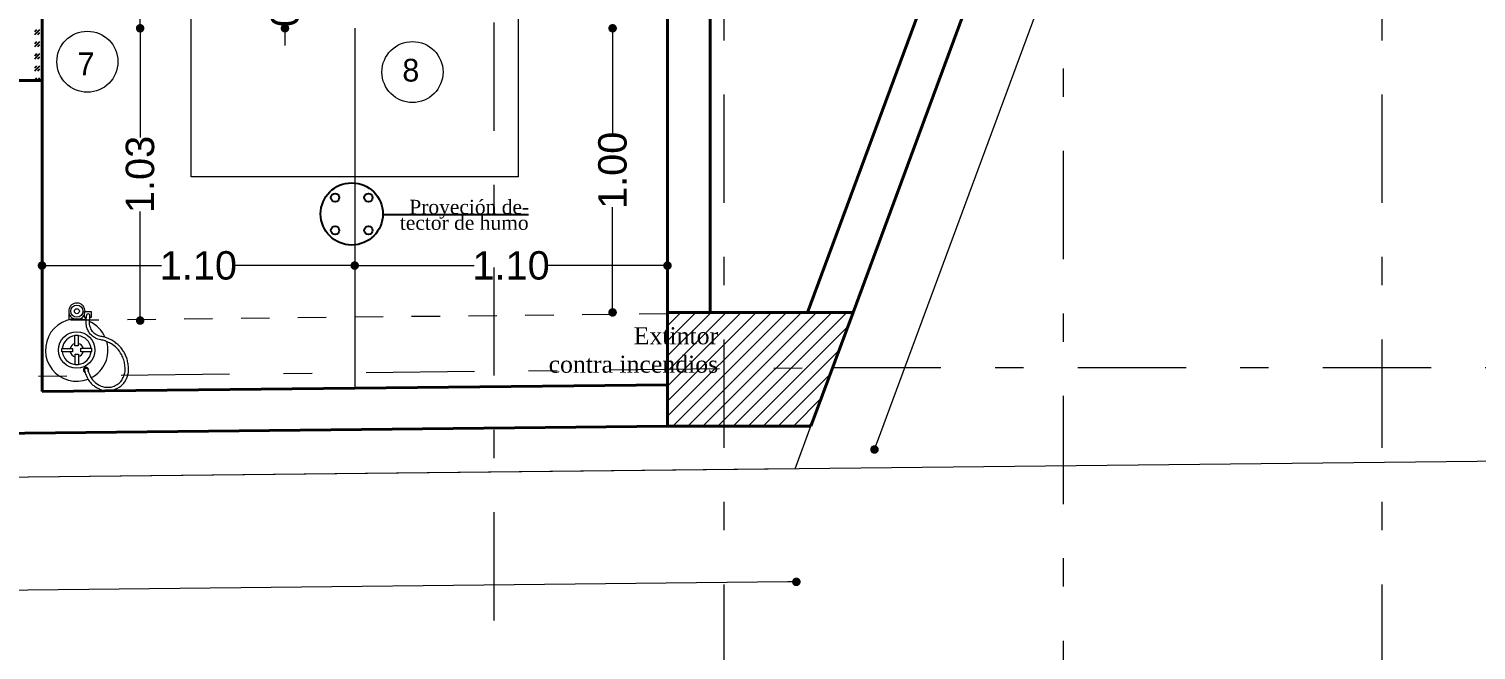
# Model space of a CAD drawing. Header units: inches. Extents: x 2908 to 3459, y -3172 to -55.
# Drawn here: x 3286.83 to 3291.92, y -144.34 to -142.16 of the extents above; entities that cross this region are included whole.
import ezdxf

# ---------------------------------------------------------------- set-up
doc = ezdxf.new("R2010")
doc.units = ezdxf.units.IN
doc.header["$MEASUREMENT"] = 0
doc.linetypes.add('ACAD_ISO03W100', pattern=[30, 12, -18])
doc.linetypes.add('DASHDOT', pattern=[25.4, 12.7, -6.35, 0, -6.35])
for name, color, linetype, lineweight in [('A_TEXT_NOT', 6, 'Continuous', 5), ('COTA', 1, 'Continuous', 9), ('E-EJES', 1, 'DASHDOT', 5), ('Estructura', 1, 'Continuous', 40), ('LINEAS DE PROYECCIÒN', 74, 'ACAD_ISO03W100', 18), ('muros 2', 5, 'Continuous', 40), ('muros bajitos', 4, 'Continuous', 15), ('PISO', 33, 'Continuous', 18), ('REFuerzo', 7, 'Continuous', 25)]:
    doc.layers.add(name, color=color, linetype=linetype, lineweight=lineweight)
for name, color, linetype in [('BORDER', 1, 'Continuous'), ('MUE', 124, 'Continuous'), ('TEXTO', 4, 'Continuous')]:
    doc.layers.add(name, color=color, linetype=linetype)
doc.styles.add('Arial new', font='arial.ttf')
doc.styles.add('CONSTRUCTORA', font='times.ttf', dxfattribs={"height": 0.3})
doc.dimstyles.new('GUS', dxfattribs={"dimtxt": 0.1, "dimasz": 0.03, "dimexe": 0.05, "dimexo": 0.05, "dimgap": 0.005, "dimtad": 0, "dimzin": 1, "dimdsep": 46, "dimtxsty": 'Arial new', "dimblk": 'DOT', "dimcen": 0.01, "dimse1": 1, "dimse2": 1, "dimclrd": 1, "dimclre": 252, "dimclrt": 1, "dimaunit": 1, "dimadec": 0, "dimazin": 2, "dimtfac": 1, "dimtmove": 0, "dimatfit": 2, "dimldrblk": 'ARCHTICK', "dimfxl": 1, "dimlwd": -1, "dimlwe": -1, "dimarcsym": 1})

# ---------------------------------------------------------------- blocks, each defined once
blk = doc.blocks.new('_Dot')
at = {"color": 0, "linetype": 'ByBlock', "lineweight": -2}
blk.add_line((-0.5, 0), (-1, 0), dxfattribs=at)
at = {"color": 0, "linetype": 'ByBlock', "const_width": 0.5}
blk.add_lwpolyline([(-0.25, 0, 1), (0.25, 0, 1)], format="xyb", close=True, dxfattribs=at)
blk = doc.blocks.new('*D4347')
at = {"layer": 'COTA', "color": 1, "linetype": 'Continuous', "transparency": 16777216}
for p, q in [((3288.8796, -142.1853), (3288.8796, -142.5253)), ((3288.8796, -143.1253), (3288.8796, -142.7853))]:
    blk.add_line(p, q, dxfattribs=at)
at = {"layer": 'Defpoints', "color": 0, "transparency": 16777216}
for p in [(3289.0725, -142.1553, -1.031), (3288.8796, -143.1553), (3289.0725, -143.1553, -1.031)]:
    blk.add_point(p, dxfattribs=at)
at = {"layer": 'COTA', "color": 1, "transparency": 16777216, "xscale": 0.03, "yscale": 0.03, "zscale": 0.03}
for p, rotation in [((3288.8796, -142.1553), 90), ((3288.8796, -143.1553), 270)]:
    blk.add_blockref('_Dot', p, dxfattribs=dict(at, rotation=rotation))
at = {"layer": 'COTA', "color": 1, "transparency": 16777216, "insert": (3288.8796, -142.6553), "char_height": 0.1, "attachment_point": 5, "rotation": 90, "style": 'Arial new'}
blk.add_mtext('1.00', dxfattribs=at)
blk = doc.blocks.new('_ArchTick')
at = {"color": 0, "linetype": 'ByBlock', "const_width": 0.15}
blk.add_lwpolyline([(-0.5, -0.5), (0.5, 0.5)], dxfattribs=at)
blk = doc.blocks.new('*D4380')
at = {"layer": 'COTA', "color": 1, "linetype": 'Continuous', "transparency": 16777216}
for p, q in [((3289.496, -144.1041), (3284.5455, -144.1571)), ((3279.2608, -144.2136), (3284.2078, -144.1607))]:
    blk.add_line(p, q, dxfattribs=at)
at = {"layer": 'Defpoints', "color": 0, "transparency": 16777216}
for p in [(3289.5217, -143.7059, -1.031), (3279.2265, -143.816, -1.031), (3289.526, -144.1038)]:
    blk.add_point(p, dxfattribs=at)
at = {"layer": 'COTA', "color": 1, "transparency": 16777216, "xscale": 0.03, "yscale": 0.03, "zscale": 0.03}
for p, rotation in [((3289.526, -144.1038), 0.6126958381874476), ((3279.2308, -144.2139), 180.6126958381874)]:
    blk.add_blockref('_Dot', p, dxfattribs=dict(at, rotation=rotation))
at = {"layer": 'COTA', "color": 1, "transparency": 16777216, "insert": (3284.3767, -144.1589), "char_height": 0.1, "attachment_point": 5, "rotation": 0.6127, "style": 'Arial new'}
blk.add_mtext('10.30', dxfattribs=at)
blk = doc.blocks.new('*D4409')
at = {"layer": 'COTA', "color": 1, "linetype": 'Continuous', "transparency": 16777216}
for p, q in [((3287.2177, -142.1853), (3287.2177, -142.5395)), ((3287.2177, -143.1541), (3287.2177, -142.7999))]:
    blk.add_line(p, q, dxfattribs=at)
at = {"layer": 'Defpoints', "color": 0, "transparency": 16777216}
for p in [(3286.8725, -142.1553), (3286.8835, -143.1841), (3287.2177, -143.1841)]:
    blk.add_point(p, dxfattribs=at)
at = {"layer": 'COTA', "color": 1, "transparency": 16777216, "xscale": 0.03, "yscale": 0.03, "zscale": 0.03}
for p, rotation in [((3287.2177, -142.1553), 90), ((3287.2177, -143.1841), 270)]:
    blk.add_blockref('_Dot', p, dxfattribs=dict(at, rotation=rotation))
at = {"layer": 'COTA', "color": 1, "transparency": 16777216, "insert": (3287.2177, -142.6697), "char_height": 0.1, "attachment_point": 5, "rotation": 90, "style": 'Arial new'}
blk.add_mtext('1.03', dxfattribs=at)
blk = doc.blocks.new('*D4415')
at = {"layer": 'COTA', "color": 1, "linetype": 'Continuous', "transparency": 16777216}
for p, q in [((3287.7271, -141.8453), (3287.7271, -141.8153)), ((3287.7271, -141.8753), (3287.7271, -141.8803)), ((3287.7271, -142.1553), (3287.7271, -142.1503)), ((3287.7271, -142.1853), (3287.7271, -142.2153))]:
    blk.add_line(p, q, dxfattribs=at)
at = {"layer": 'Defpoints', "color": 0, "transparency": 16777216}
for p in [(3288.0469, -141.8753), (3287.7271, -142.1553), (3288.0469, -142.1553)]:
    blk.add_point(p, dxfattribs=at)
at = {"layer": 'COTA', "color": 1, "transparency": 16777216, "xscale": 0.03, "yscale": 0.03, "zscale": 0.03}
for p, rotation in [((3287.7271, -141.8753), 270), ((3287.7271, -142.1553), 90)]:
    blk.add_blockref('_Dot', p, dxfattribs=dict(at, rotation=rotation))
at = {"layer": 'COTA', "color": 1, "transparency": 16777216, "insert": (3287.7271, -142.0153), "char_height": 0.1, "attachment_point": 5, "rotation": 90, "style": 'Arial new'}
blk.add_mtext('0.28', dxfattribs=at)
blk = doc.blocks.new('*D4417')
at = {"layer": 'COTA', "color": 1, "linetype": 'Continuous', "transparency": 16777216}
for p, q in [((3286.9025, -142.9905), (3287.2925, -142.9905)), ((3287.9425, -142.9905), (3287.5525, -142.9905))]:
    blk.add_line(p, q, dxfattribs=at)
at = {"layer": 'Defpoints', "color": 0, "transparency": 16777216}
for p in [(3286.8725, -142.6786), (3287.9725, -142.6786), (3286.8725, -142.9905)]:
    blk.add_point(p, dxfattribs=at)
at = {"layer": 'COTA', "color": 1, "transparency": 16777216, "xscale": 0.03, "yscale": 0.03, "zscale": 0.03, "rotation": 180}
blk.add_blockref('_Dot', (3286.8725, -142.9905), dxfattribs=at)
at = {"layer": 'COTA', "color": 1, "transparency": 16777216, "xscale": 0.03, "yscale": 0.03, "zscale": 0.03}
blk.add_blockref('_Dot', (3287.9725, -142.9905), dxfattribs=at)
at = {"layer": 'COTA', "color": 1, "transparency": 16777216, "insert": (3287.4225, -142.9905), "char_height": 0.1, "attachment_point": 5, "style": 'Arial new'}
blk.add_mtext('1.10', dxfattribs=at)
blk = doc.blocks.new('*D4418')
at = {"layer": 'COTA', "color": 1, "linetype": 'Continuous', "transparency": 16777216}
for p, q in [((3288.0025, -142.9905), (3288.3925, -142.9905)), ((3289.0425, -142.9905), (3288.6525, -142.9905))]:
    blk.add_line(p, q, dxfattribs=at)
at = {"layer": 'Defpoints', "color": 0, "transparency": 16777216}
for p in [(3287.9725, -142.9905), (3289.0725, -142.9905), (3289.0725, -142.9905)]:
    blk.add_point(p, dxfattribs=at)
at = {"layer": 'COTA', "color": 1, "transparency": 16777216, "xscale": 0.03, "yscale": 0.03, "zscale": 0.03, "rotation": 180}
blk.add_blockref('_Dot', (3287.9725, -142.9905), dxfattribs=at)
at = {"layer": 'COTA', "color": 1, "transparency": 16777216, "xscale": 0.03, "yscale": 0.03, "zscale": 0.03}
blk.add_blockref('_Dot', (3289.0725, -142.9905), dxfattribs=at)
at = {"layer": 'COTA', "color": 1, "transparency": 16777216, "insert": (3288.5225, -142.9905), "char_height": 0.1, "attachment_point": 5, "style": 'Arial new'}
blk.add_mtext('1.10', dxfattribs=at)
blk = doc.blocks.new('*D4421')
at = {"layer": 'COTA', "color": 1, "linetype": 'Continuous', "transparency": 16777216}
for p, q in [((3292.1998, -137.15), (3291.0525, -140.2528)), ((3289.8111, -143.6098), (3290.9585, -140.507))]:
    blk.add_line(p, q, dxfattribs=at)
at = {"layer": 'Defpoints', "color": 0, "transparency": 16777216}
for p in [(3291.9869, -137.0393), (3292.2102, -137.1218), (3289.5774, -143.5553)]:
    blk.add_point(p, dxfattribs=at)
at = {"layer": 'COTA', "color": 1, "transparency": 16777216, "xscale": 0.03, "yscale": 0.03, "zscale": 0.03}
for p, rotation in [((3292.2102, -137.1218), 69.70662671698605), ((3289.8007, -143.6379), 249.7066267169861)]:
    blk.add_blockref('_Dot', p, dxfattribs=dict(at, rotation=rotation))
at = {"layer": 'COTA', "color": 1, "transparency": 16777216, "insert": (3291.0055, -140.3799), "char_height": 0.1, "attachment_point": 5, "rotation": 69.7066, "style": 'Arial new'}
blk.add_mtext('6.95', dxfattribs=at)
blk = doc.blocks.new('*D4424')
at = {"layer": 'COTA', "color": 1, "linetype": 'Continuous', "transparency": 16777216}
for p, q in [((3287.2177, -140.5053), (3287.2177, -141.185)), ((3287.2177, -142.1253), (3287.2177, -141.4456))]:
    blk.add_line(p, q, dxfattribs=at)
at = {"layer": 'Defpoints', "color": 0, "transparency": 16777216}
for p in [(3286.8725, -140.4753), (3286.8725, -142.1553), (3287.2177, -142.1553)]:
    blk.add_point(p, dxfattribs=at)
at = {"layer": 'COTA', "color": 1, "transparency": 16777216, "xscale": 0.03, "yscale": 0.03, "zscale": 0.03}
for p, rotation in [((3287.2177, -140.4753), 90), ((3287.2177, -142.1553), 270)]:
    blk.add_blockref('_Dot', p, dxfattribs=dict(at, rotation=rotation))
at = {"layer": 'COTA', "color": 1, "transparency": 16777216, "insert": (3287.2177, -141.3153), "char_height": 0.1, "attachment_point": 5, "rotation": 90, "style": 'Arial new'}
blk.add_mtext('1.68', dxfattribs=at)
blk = doc.blocks.new('*D4457')
at = {"layer": 'COTA', "color": 1, "linetype": 'Continuous', "transparency": 16777216}
for p, q in [((3288.0683, -159.931), (3288.4583, -159.931)), ((3289.1083, -159.931), (3288.7183, -159.931))]:
    blk.add_line(p, q, dxfattribs=at)
at = {"layer": 'Defpoints', "color": 0, "transparency": 16777216}
for p in [(3289.1383, -143.2818), (3288.0383, -159.931), (3289.1383, -159.931)]:
    blk.add_point(p, dxfattribs=at)
at = {"layer": 'COTA', "color": 1, "transparency": 16777216, "xscale": 0.03, "yscale": 0.03, "zscale": 0.03, "rotation": 180}
blk.add_blockref('_Dot', (3288.0383, -159.931), dxfattribs=at)
at = {"layer": 'COTA', "color": 1, "transparency": 16777216, "xscale": 0.03, "yscale": 0.03, "zscale": 0.03}
blk.add_blockref('_Dot', (3289.1383, -159.931), dxfattribs=at)
at = {"layer": 'COTA', "color": 1, "transparency": 16777216, "insert": (3288.5883, -159.931), "char_height": 0.1, "attachment_point": 5, "style": 'Arial new'}
blk.add_mtext('1.10', dxfattribs=at)
blk = doc.blocks.new('*D4487')
at = {"layer": 'COTA', "color": 1, "linetype": 'Continuous', "transparency": 16777216}
for p, q in [((3288.0683, -170.9933), (3288.4252, -170.9933)), ((3289.0425, -170.9933), (3288.6856, -170.9933))]:
    blk.add_line(p, q, dxfattribs=at)
at = {"layer": 'Defpoints', "color": 0, "transparency": 16777216}
for p in [(3289.0725, -142.9905), (3288.0383, -170.9933), (3289.0725, -170.9933)]:
    blk.add_point(p, dxfattribs=at)
at = {"layer": 'COTA', "color": 1, "transparency": 16777216, "xscale": 0.03, "yscale": 0.03, "zscale": 0.03, "rotation": 180}
blk.add_blockref('_Dot', (3288.0383, -170.9933), dxfattribs=at)
at = {"layer": 'COTA', "color": 1, "transparency": 16777216, "xscale": 0.03, "yscale": 0.03, "zscale": 0.03}
blk.add_blockref('_Dot', (3289.0725, -170.9933), dxfattribs=at)
at = {"layer": 'COTA', "color": 1, "transparency": 16777216, "insert": (3288.5554, -170.9933), "char_height": 0.1, "attachment_point": 5, "style": 'Arial new'}
blk.add_mtext('1.03', dxfattribs=at)
blk = doc.blocks.new('extintor en planta')
at = {"layer": 'COTA'}
for p, q in [((3214.501, -67.7595), (3214.501, -67.7898)), ((3214.5586, -67.7595), (3214.5586, -67.7604)), ((3214.5586, -67.782), (3214.5586, -67.7902))]:
    blk.add_line(p, q, dxfattribs=at)
blk.add_lwpolyline([(3214.5636, -67.782), (3214.5572, -67.782), (3214.5572, -67.7604), (3214.5799, -67.7604), (3214.5799, -67.782), (3214.5756, -67.782)], dxfattribs=at)
for points in [[(3214.5226, -67.8443), (3214.5349, -67.8443), (3214.5349, -67.8812), (3214.5226, -67.8812)], [(3214.4774, -67.9028), (3214.4774, -67.8904), (3214.5142, -67.8904), (3214.5142, -67.9028)], [(3214.581, -67.8895), (3214.581, -67.9019), (3214.5442, -67.9019), (3214.5442, -67.8895)], [(3214.5358, -67.948), (3214.5235, -67.948), (3214.5235, -67.9111), (3214.5358, -67.9111)]]:
    blk.add_lwpolyline(points, close=True, dxfattribs=at)
for centre, radius in [((3214.5298, -67.7595), 0.0213), ((3214.5298, -67.7595), 0.00866), ((3214.5292, -67.8962), 0.064)]:
    blk.add_circle(centre, radius, dxfattribs=at)
for centre, radius, start, end in [((3214.5298, -67.7595), 0.0288, 289.2538, 250.2382), ((3214.5292, -67.8962), 0.11, 72.3423, 291.2716), ((3214.5697, -67.7748), 0.00597, 355.2034, 188.0412), ((3214.5292, -67.8962), 0.11, 24.0085, 65.7954), ((3214.5292, -67.8962), 0.051, 97.4781, 173.5522), ((3214.5292, -67.8962), 0.051, 7.4781, 83.5522), ((3214.5292, -67.8962), 0.051, 187.4781, 263.5522), ((3214.5292, -67.8962), 0.0239, 106.1093, 166.1479), ((3214.5292, -67.8962), 0.0239, 196.1093, 256.1479), ((3214.5292, -67.8962), 0.0239, 16.1093, 76.1479), ((3214.5292, -67.8962), 0.051, 277.4781, 353.5522), ((3214.5292, -67.8962), 0.0239, 286.1093, 346.1479), ((3214.5292, -67.8962), 0.11, 297.531, 15.6087), ((3214.5622, -67.9662), 0.0094, 327.0985, 247.7769), ((3214.5622, -67.9662), 0.00583, 6.7006, 197.7609)]:
    blk.add_arc(centre, radius, start, end, dxfattribs=at)
blk.add_spline([(3214.5567, -67.968), (3214.562, -67.9846), (3214.5672, -67.9954), (3214.5774, -68.0104), (3214.5836, -68.0168), (3214.5949, -68.0255), (3214.6067, -68.032), (3214.6197, -68.037), (3214.6353, -68.0389), (3214.6476, -68.0389), (3214.6673, -68.0332), (3214.6792, -68.0267), (3214.6919, -68.0161), (3214.7011, -68.0028), (3214.7063, -67.9911), (3214.7104, -67.9786), (3214.7113, -67.9635), (3214.7101, -67.9449), (3214.7084, -67.9362), (3214.704, -67.9211), (3214.6976, -67.9071), (3214.6898, -67.895), (3214.6802, -67.8828), (3214.6674, -67.8715), (3214.653, -67.8616), (3214.6421, -67.8566), (3214.631, -67.8519), (3214.6183, -67.8486), (3214.6101, -67.8473), (3214.6008, -67.8442), (3214.5932, -67.8389), (3214.5849, -67.8311), (3214.5802, -67.8234), (3214.5768, -67.8147), (3214.5748, -67.806), (3214.5743, -67.7988), (3214.5744, -67.7924), (3214.5756, -67.7824), (3214.5758, -67.7776), (3214.5756, -67.7744)], degree=3, dxfattribs=at)
blk.add_open_spline([(3214.568, -67.9656), (3214.5721, -67.978), (3214.5754, -67.9863), (3214.5859, -68.003), (3214.5929, -68.01), (3214.607, -68.0191), (3214.6143, -68.0228), (3214.6246, -68.0262), (3214.6291, -68.0266), (3214.6409, -68.0272), (3214.6455, -68.0274), (3214.6547, -68.0255), (3214.6597, -68.0236), (3214.6748, -68.0163), (3214.6831, -68.0096), (3214.6917, -67.9956), (3214.6942, -67.9895), (3214.6986, -67.9778), (3214.6993, -67.9738), (3214.6995, -67.9613), (3214.6993, -67.9543), (3214.6979, -67.9426), (3214.6963, -67.9362), (3214.6926, -67.9243), (3214.6903, -67.9186), (3214.6828, -67.9048), (3214.6764, -67.8956), (3214.6643, -67.8839), (3214.6573, -67.8784), (3214.647, -67.8717), (3214.6426, -67.8699), (3214.631, -67.8647), (3214.6267, -67.8627), (3214.617, -67.8603), (3214.6115, -67.8602), (3214.5982, -67.8565), (3214.5921, -67.8531), (3214.5841, -67.8469), (3214.5806, -67.8443), (3214.5725, -67.8351), (3214.57, -67.83), (3214.566, -67.8206), (3214.5643, -67.8156), (3214.5619, -67.8019), (3214.5622, -67.7937), (3214.5635, -67.7828), (3214.5639, -67.78), (3214.5639, -67.777), (3214.5638, -67.7763), (3214.5638, -67.7753)], degree=3, knots=[0.009461, 0.009461, 0.009461, 0.009461, 0.092454, 0.092454, 0.184907, 0.184907, 0.247609, 0.247609, 0.295251, 0.295251, 0.342892, 0.342892, 0.390534, 0.390534, 0.493055, 0.493055, 0.547203, 0.547203, 0.601351, 0.601351, 0.655499, 0.655499, 0.709647, 0.709647, 0.763795, 0.763795, 0.85308, 0.85308, 0.919493, 0.919493, 0.966863, 0.966863, 1.014234, 1.014234, 1.061605, 1.061605, 1.095923, 1.095923, 1.130242, 1.130242, 1.16456, 1.16456, 1.198879, 1.198879, 1.25122, 1.25122, 1.279494, 1.279494, 1.286846, 1.286846, 1.286846, 1.286846], dxfattribs=at)
blk = doc.blocks.new('*D4829')
at = {"layer": 'COTA', "color": 1, "linetype": 'Continuous', "transparency": 16777216}
for p, q in [((3289.3026, -145.0908), (3289.7379, -145.0908)), ((3290.4339, -145.0908), (3289.9985, -145.0908))]:
    blk.add_line(p, q, dxfattribs=at)
at = {"layer": 'Defpoints', "color": 0, "transparency": 16777216}
for p in [(3290.4639, -127.9331), (3289.2726, -144.8737), (3290.4639, -145.0908)]:
    blk.add_point(p, dxfattribs=at)
at = {"layer": 'COTA', "color": 1, "transparency": 16777216, "xscale": 0.03, "yscale": 0.03, "zscale": 0.03, "rotation": 180}
blk.add_blockref('_Dot', (3289.2726, -145.0908), dxfattribs=at)
at = {"layer": 'COTA', "color": 1, "transparency": 16777216, "xscale": 0.03, "yscale": 0.03, "zscale": 0.03}
blk.add_blockref('_Dot', (3290.4639, -145.0908), dxfattribs=at)
at = {"layer": 'COTA', "color": 1, "transparency": 16777216, "insert": (3289.8682, -145.0908), "char_height": 0.1, "attachment_point": 5, "style": 'Arial new'}
blk.add_mtext('1.19', dxfattribs=at)
blk = doc.blocks.new('*D4830')
at = {"layer": 'COTA', "color": 1, "linetype": 'Continuous', "transparency": 16777216}
for p, q in [((3290.4939, -145.0908), (3290.8955, -145.0908)), ((3291.5565, -145.0908), (3291.1548, -145.0908))]:
    blk.add_line(p, q, dxfattribs=at)
at = {"layer": 'Defpoints', "color": 0, "transparency": 16777216}
for p in [(3291.5865, -127.9331), (3290.4639, -144.8737), (3291.5865, -145.0908)]:
    blk.add_point(p, dxfattribs=at)
at = {"layer": 'COTA', "color": 1, "transparency": 16777216, "xscale": 0.03, "yscale": 0.03, "zscale": 0.03, "rotation": 180}
blk.add_blockref('_Dot', (3290.4639, -145.0908), dxfattribs=at)
at = {"layer": 'COTA', "color": 1, "transparency": 16777216, "xscale": 0.03, "yscale": 0.03, "zscale": 0.03}
blk.add_blockref('_Dot', (3291.5865, -145.0908), dxfattribs=at)
at = {"layer": 'COTA', "color": 1, "transparency": 16777216, "insert": (3291.0252, -145.0908), "char_height": 0.1, "attachment_point": 5, "style": 'Arial new'}
blk.add_mtext('1.12', dxfattribs=at)

msp = doc.modelspace()

# ---------------------------------------------------------------- hatches: boundary and pattern name
at = {"layer": 'COTA'}
h = msp.add_hatch(dxfattribs=at)
h.set_pattern_fill('ANSI31', color=256, scale=0.3, style=0)
h.set_pattern_definition([(45, (-1.13892, -3.08), (-0.0265165043, 0.0265165043), [])])
h.paths.add_polyline_path([(3289.7253, -143.1553), (3289.0725, -143.1553), (3289.0725, -143.5553), (3289.5774, -143.5553)])
h = msp.add_hatch(dxfattribs=at)
h.set_pattern_fill('ANSI31', color=256, scale=0.3, style=0)
h.set_pattern_definition([(45, (-1.13892, -3.08), (-0.0265165043, 0.0265165043), [])])
h.paths.add_polyline_path([(3289.7253, -143.1553), (3289.0725, -143.1553), (3289.0725, -143.5553), (3289.5774, -143.5553)])

# ---------------------------------------------------------------- linework, layer by layer
at = {"layer": 'A_TEXT_NOT'}
for centre in [(3287.0322, -142.2729, 1.031), (3288.1756, -142.3094, 1.031)]:
    msp.add_circle(centre, 0.1074, dxfattribs=at)
at = {"layer": 'BORDER'}
msp.add_line((3288.5833, -142.8119), (3288.0713, -142.8119), dxfattribs=at)
at = {"layer": 'E-EJES', "ltscale": 0.03}
for p, q in [((3288.4624, -146.8258), (3288.4624, -124.6365)), ((3289.2726, -145.3555), (3289.2726, -127.9331)), ((3290.4639, -127.9331), (3290.4639, -145.3555)), ((3291.5865, -145.3555), (3291.5865, -127.9331)), ((3279.3933, -143.4599), (3289.6537, -143.349)), ((3289.6537, -143.349), (3293.0976, -143.349))]:
    msp.add_line(p, q, dxfattribs=at)
at = {"layer": 'Estructura'}
for p, q in [((3289.0725, -143.5553), (3289.0725, -143.1553)), ((3289.0725, -143.5553), (3289.0725, -143.1553)), ((3289.7253, -143.1553), (3289.0725, -143.1553)), ((3289.0725, -143.5553), (3289.0725, -143.1553)), ((3289.0725, -143.5553), (3289.0725, -143.1553)), ((3289.7253, -143.1553), (3289.0725, -143.1553)), ((3289.7253, -143.1553), (3289.5774, -143.5553)), ((3289.7253, -143.1553), (3289.5774, -143.5553)), ((3289.7253, -143.1553), (3289.5774, -143.5553)), ((3289.7253, -143.1553), (3289.5774, -143.5553)), ((3289.5774, -143.5553), (3289.0725, -143.5553)), ((3289.5774, -143.5553), (3289.0725, -143.5553)), ((3289.5774, -143.5553), (3289.0725, -143.5553)), ((3289.5774, -143.5553), (3289.0725, -143.5553))]:
    msp.add_line(p, q, dxfattribs=at)
at = {"layer": 'LINEAS DE PROYECCIÒN', "ltscale": 0.003}
msp.add_line((3289.0725, -143.1607), (3286.8725, -143.1842), dxfattribs=at)
at = {"layer": 'MUE', "ltscale": 2}
for centre, radius in [((3287.962, -142.8087), 0.1094), ((3287.9033, -142.751), 0.0147), ((3288.0207, -142.751), 0.0147), ((3287.9033, -142.8665), 0.0147), ((3288.0207, -142.8665), 0.0147)]:
    msp.add_circle(centre, radius, dxfattribs=at)
at = {"layer": 'muros 2'}
for p, q in [((3286.8725, -143.4342), (3286.8725, -140.4753)), ((3286.8725, -143.4342), (3286.8725, -140.4753)), ((3286.8725, -142.3393), (3286.8725, -140.4753)), ((3286.8725, -142.3393), (3286.8725, -140.4753)), ((3290.7163, -140.4753), (3289.7253, -143.1553)), ((3290.7163, -140.4753), (3289.7253, -143.1553)), ((3289.0725, -143.1607), (3289.0725, -140.5753)), ((3289.0725, -143.1553), (3289.0725, -140.5753)), ((3289.2225, -143.1607), (3289.2225, -141.9128)), ((3290.0248, -141.9128), (3289.5653, -143.1554)), ((3284.7225, -142.3393), (3286.8725, -142.3393)), ((3289.0725, -143.4107), (3286.8725, -143.4342)), ((3289.0725, -143.5553), (3283.5223, -143.6179))]:
    msp.add_line(p, q, dxfattribs=at)
at = {"layer": 'muros bajitos'}
for p, q in [((3289.5217, -143.7059), (3289.5774, -143.5553)), ((3293.7509, -143.6607), (3280.1331, -143.8063)), ((3289.5217, -143.7059), (3280.1331, -143.8063))]:
    msp.add_line(p, q, dxfattribs=at)
at = {"layer": 'PISO'}
for p, q in [((3287.3975, -142.6786), (3287.3975, -140.086)), ((3288.5475, -140.5945), (3288.5475, -142.6786)), ((3287.9725, -142.1553), (3287.9725, -143.4225)), ((3288.5475, -142.6786), (3287.3975, -142.6786))]:
    msp.add_line(p, q, dxfattribs=at)
at = {"layer": 'REFuerzo'}
for p, q in [((3286.847, -142.1775), (3286.8647, -142.1598)), ((3286.847, -142.1668), (3286.8541, -142.1598)), ((3286.8576, -142.1775), (3286.8647, -142.1704)), ((3286.847, -142.2199), (3286.8647, -142.2022)), ((3286.847, -142.2093), (3286.8541, -142.2022)), ((3286.8576, -142.2199), (3286.8647, -142.2128)), ((3286.847, -142.2623), (3286.8647, -142.2446)), ((3286.847, -142.2517), (3286.8541, -142.2446)), ((3286.8576, -142.2623), (3286.8647, -142.2552)), ((3286.847, -142.3047), (3286.8647, -142.2871)), ((3286.847, -142.2941), (3286.8541, -142.2871)), ((3286.8576, -142.3047), (3286.8647, -142.2977)), ((3286.847, -142.3366), (3286.8541, -142.3295)), ((3286.8549, -142.3393), (3286.8647, -142.3295))]:
    msp.add_line(p, q, dxfattribs=at)

# ---------------------------------------------------------------- block references
at = {"layer": 'COTA'}
msp.add_blockref('extintor en planta', (72.4653, -75.3917), dxfattribs=at)

# ---------------------------------------------------------------- texts
at = {"layer": 'A_TEXT_NOT', "char_height": 0.08, "width": 0.286193, "attachment_point": 2, "rotation": 359.9982, "line_spacing_factor": 0.938532}
for s, insert in [('7', (3287.0274, -142.2404, 1.031)), ('8', (3288.1698, -142.2628, 1.031))]:
    msp.add_mtext(s, dxfattribs=dict(at, insert=insert))
at = {"layer": 'TEXTO', "style": 'CONSTRUCTORA'}
for s, p in [('Proyeción de- ', (3288.1645, -142.809)), ('tector de humo', (3288.1312, -142.8647))]:
    msp.add_text(s, height=0.05, rotation=0.0038, dxfattribs=at).set_placement(p)
at = {"layer": 'TEXTO', "insert": (3289.2509, -143.2076), "char_height": 0.06, "attachment_point": 3, "rotation": 0.0038, "style": 'CONSTRUCTORA'}
msp.add_mtext_dynamic_manual_height_columns('Extintor\\P contra incendios', width=3.563847, gutter_width=0.5, heights=[0], dxfattribs=at)

# ---------------------------------------------------------------- dimensions: what is measured, and where the dimension line sits
at = {"layer": 'COTA'}
for base, p1, p2, picture, middle in [((3290.4639, -145.0908), (3289.2726, -144.8737), (3290.4639, -127.9331), '*D4829', (3289.8682, -145.0908)), ((3291.5865, -145.0908), (3290.4639, -144.8737), (3291.5865, -127.9331), '*D4830', (3291.0252, -145.0908)), ((3286.8725, -142.9905), (3287.9725, -142.6786), (3286.8725, -142.6786), '*D4417', (3287.4225, -142.9905)), ((3289.0725, -142.9905), (3287.9725, -142.9905), (3289.0725, -142.9905), '*D4418', (3288.5225, -142.9905)), ((3289.0725, -170.9933), (3288.0383, -170.9933), (3289.0725, -142.9905), '*D4487', (3288.5554, -170.9933)), ((3289.1383, -159.931), (3288.0383, -159.931), (3289.1383, -143.2818), '*D4457', (3288.5883, -159.931))]:
    dim = msp.add_linear_dim(base=base, p1=p1, p2=p2, dimstyle='GUS', dxfattribs=at)
    dim.commit()
    dim.dimension.update_dxf_attribs({"geometry": picture, "text_midpoint": middle})
dim = msp.add_aligned_dim(p1=(3289.5774, -143.5553), p2=(3291.9869, -137.0393), distance=-0.2381, dimstyle='GUS', dxfattribs=at)
dim.commit()
dim.dimension.update_dxf_attribs({"geometry": '*D4421', "text_midpoint": (3291.0055, -140.3799)})
for base, p1, p2, angle, picture, middle in [((3287.2177, -142.1553), (3286.8725, -140.4753), (3286.8725, -142.1553), 90, '*D4424', (3287.2177, -141.3153)), ((3287.2177, -143.1841), (3286.8725, -142.1553), (3286.8835, -143.1841), 90, '*D4409', (3287.2177, -142.6697)), ((3288.8796, -143.1553, 1.031), (3289.0725, -142.1553), (3289.0725, -143.1553), 270, '*D4347', (3288.8796, -142.6553, 1.031))]:
    dim = msp.add_linear_dim(base=base, p1=p1, p2=p2, angle=angle, dimstyle='GUS', dxfattribs=at)
    dim.commit()
    dim.dimension.update_dxf_attribs({"geometry": picture, "text_midpoint": middle})
for base, p1, p2, angle, picture, middle, dimtype in [((3287.7271, -142.1553), (3288.0469, -141.8753), (3288.0469, -142.1553), 90, '*D4415', (3287.7271, -142.0153), 160), ((3289.526, -144.1038, 1.031), (3279.2265, -143.816), (3289.5217, -143.7059), 0.6127, '*D4380', (3284.3767, -144.1589, 1.031), 161)]:
    dim = msp.add_linear_dim(base=base, p1=p1, p2=p2, angle=angle, dimstyle='GUS', dxfattribs=at)
    dim.commit()
    dim.dimension.update_dxf_attribs({"geometry": picture, "text_midpoint": middle, "dimtype": dimtype})

doc.saveas('drawing.dxf')
